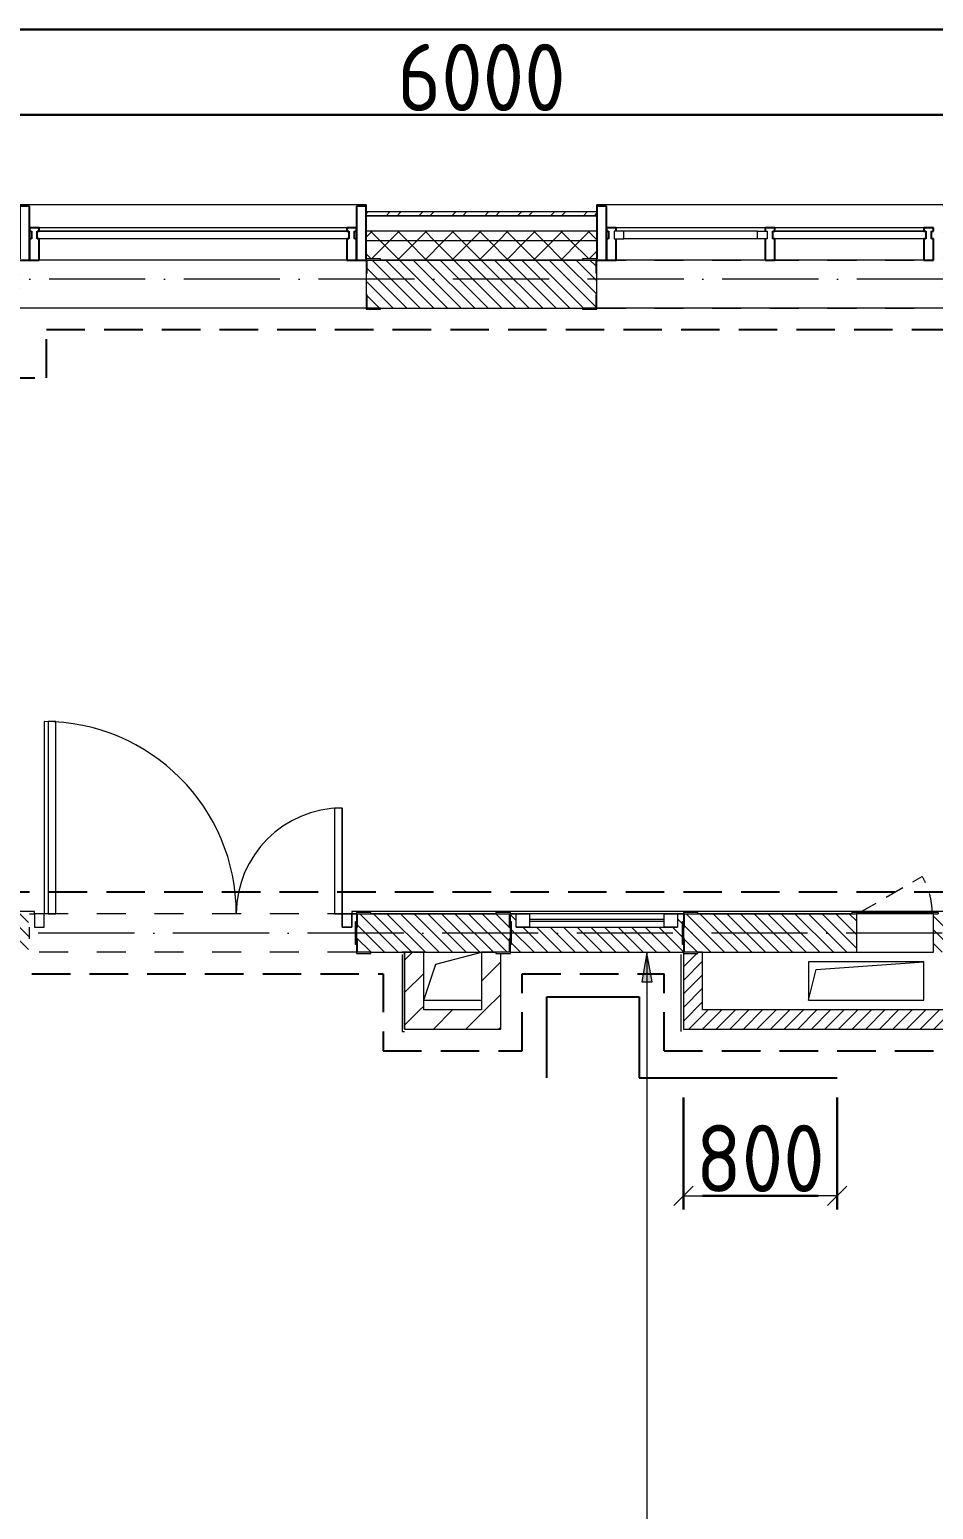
# Model space of a CAD drawing. Header units: millimetres. Extents: x -213536 to 1564669, y -45299 to 942238.
# Drawn here: x -154017 to -149317, y 188730 to 196426 of the extents above; entities that cross this region are included whole.
import ezdxf

# ---------------------------------------------------------------- set-up
doc = ezdxf.new("R2010")
doc.units = ezdxf.units.MM
for name, pattern in [('200_ШТРИХ_ш1п0_6_', [160, 100, -60]), ('50_200_ШТРИХ_1Т_ш5_п1_п1_', [700, 500, -100, 0, -100]), ('Штрих короткий', [300, 150, -150]), ('Штриховая _2 мм - 1 мм_', [300, 200, -100])]:
    doc.linetypes.add(name, pattern=pattern)
for name, color, linetype, lineweight in [('0-1', 7, 'Continuous', 5), ('0-2', 7, 'Continuous', 9), ('Двери', 7, 'Continuous', 9), ('Импосты витража', 7, 'Continuous', 9), ('Импосты витража-1', 7, 'Continuous', 25), ('Каркас_Импост', 7, 'Continuous', 13), ('Каркас_Импост-1', 7, 'Continuous', 9), ('Обобщенные модели', 7, 'Continuous', 9), ('Общие ребра', 7, 'Continuous', 9), ('Окна', 7, 'Continuous', 9), ('Оси-2', 7, '50_200_ШТРИХ_1Т_ш5_п1_п1_', 9), ('Остекление-1', 7, 'Continuous', 9), ('Открывание в плане-2', 7, '200_ШТРИХ_ш1п0_6_', 9), ('Перемычка-1', 7, 'Штрих короткий', 9), ('Размеры', 7, 'Continuous', 15), ('Стены', 7, 'Continuous', 9), ('Стены-1', 7, 'Continuous', 13), ('Текстовые примечания', 7, 'Continuous', 9), ('Штриховка разреза-1', 7, 'Continuous', 9), ('Элементы узлов', 7, 'Continuous', 9)]:
    doc.layers.add(name, color=color, linetype=linetype, lineweight=lineweight)
doc.layers.add('СТ-1_1', color=7, linetype='Штриховая _2 мм - 1 мм_', lineweight=90, true_color=0x888888)
doc.layers.add('СТ-6_1', color=6, linetype='Continuous', lineweight=90, true_color=0xff00ff)
doc.layers.get('0-2').off()
doc.styles.add('СПДС', font='isocpeur.ttf', dxfattribs={"width": 0.9})
doc.dimstyles.new('Размера А3', dxfattribs={"dimtxt": 200, "dimasz": 100, "dimexe": 70, "dimexo": 100, "dimgap": 20, "dimtad": 1, "dimdec": 0, "dimrnd": 10, "dimzin": 0, "dimdsep": 46, "dimtxsty": 'СПДС', "dimblk": 'ARROWHEAD_6', "dimcen": 1, "dimclrd": 256, "dimclre": 256, "dimclrt": 256, "dimazin": 0, "dimtfac": 1, "dimtdec": 0, "dimtmove": 2, "dimatfit": 3, "dimfxl": 1, "dimtolj": 1, "dimtzin": 0, "dimarcsym": 0})
pattern_1 = [(45, (0, 0), (-70.71068, 70.71068), []), (135, (0, 0), (-70.71068, -70.71068), [])]
pattern_2 = [(45, (0, 0), (-35.35534, 35.35534), [])]
pattern_3 = [(135, (0, 0), (-35.35534, -35.35534), [])]
pattern_4 = [(45, (0, 0), (-84.85281, 84.85281), [])]

# ---------------------------------------------------------------- blocks, each defined once
blk = doc.blocks.new('120_Окно_СКБ_1Ст - 120_Окно_СКБ_1Ст_классы 900x800_E30-28357655-АИ2_02_План отделки стен 2-го этажа _Часть 2_')
at = {"layer": 'Каркас_Импост'}
for p, q in [((-420, 30), (-420, 100)), ((-420, 100), (-350, 100)), ((-350, 100), (-350, 30)), ((350, 30), (350, 100)), ((350, 100), (420, 100)), ((420, 100), (420, 30)), ((-350, 30), (-420, 30)), ((420, 30), (350, 30))]:
    blk.add_line(p, q, dxfattribs=at)
at = {"layer": 'Каркас_Импост-1'}
for p, q in [((420, 100), (-420, 100)), ((-420, 30), (420, 30))]:
    blk.add_line(p, q, dxfattribs=at)
at = {"layer": 'Остекление-1'}
for p, q in [((350, 70), (-350, 70)), ((350, 60), (-350, 60))]:
    blk.add_line(p, q, dxfattribs=at)
blk = doc.blocks.new('PNS_Панель прямоугольная1 - Нр_Стекло - 40мм-25293744-АИ2_02_План отделки стен 2-го этажа _Часть 2_')
at = {"layer": 'Остекление-1'}
for p, q in [((-800, 40), (800, 40)), ((-810, 0), (810, 0)), ((800, 0), (-800, 0))]:
    blk.add_line(p, q, dxfattribs=at)
blk = doc.blocks.new('Прямоугольный импост - Импост структурный с накладкой - 150мм-25651488-АИ2_02_План отделки стен 2-го этажа _Часть 2_')
at = {"layer": 'Импосты витража'}
for p, q in [((44650, -100), (46250, -100)), ((44650, -267), (46250, -267))]:
    blk.add_line(p, q, dxfattribs=at)
blk = doc.blocks.new('Прямоугольный импост - Импост структурный с накладкой - 150мм-25651501-АИ2_02_План отделки стен 2-го этажа _Часть 2_')
at = {"layer": 'Импосты витража-1'}
for p, q in [((-25, 0), (-25, 17)), ((-25, 17), (25, 17)), ((-15, 0), (-25, 0)), ((-15, -40), (-15, 0)), ((25, 0), (15, 0)), ((15, 0), (15, -40)), ((25, 17), (25, 0)), ((-25, -150), (-25, -40)), ((-25, -40), (-15, -40)), ((15, -40), (25, -40)), ((25, -40), (25, -150)), ((25, -150), (-25, -150))]:
    blk.add_line(p, q, dxfattribs=at)
blk = doc.blocks.new('Прямоугольный импост - Откос НВФ_50х280 мм-25995271-АИ2_02_План отделки стен 2-го этажа _Часть 2_')
at = {"layer": 'Импосты витража-1'}
for p, q in [((-50, 130), (0, 130)), ((-50, -150), (-50, 130)), ((0, 130), (0, -144)), ((0, -150), (-50, -150))]:
    blk.add_line(p, q, dxfattribs=at)
blk = doc.blocks.new('Прямоугольный импост - Откос НВФ_50х280 мм-25995273-АИ2_02_План отделки стен 2-го этажа _Часть 2_')
at = {"layer": 'Импосты витража-1'}
for p, q in [((0, 130), (-50, 130)), ((-50, 130), (-50, -150)), ((0, -144), (0, 130)), ((-50, -150), (0, -150))]:
    blk.add_line(p, q, dxfattribs=at)
blk = doc.blocks.new('PNS_Панель прямоугольная2 - Нр_Стекло - 40мм-26243474-АИ2_02_План отделки стен 2-го этажа _Часть 2_')
at = {"layer": 'Каркас_Импост'}
for p, q in [((-397.5, 0), (-397.5, 40)), ((-397.5, 40), (-347.5, 40)), ((-347.5, 40), (-347.5, 0)), ((397.5, 40), (347.5, 40)), ((347.5, 40), (347.5, 0)), ((397.5, 0), (397.5, 40)), ((-347.5, 0), (-397.5, 0)), ((347.5, 0), (397.5, 0))]:
    blk.add_line(p, q, dxfattribs=at)
at = {"layer": 'Каркас_Импост-1'}
for p, q in [((-347.5, 40), (347.5, 40)), ((-347.5, 0), (347.5, 0))]:
    blk.add_line(p, q, dxfattribs=at)
blk = doc.blocks.new('Прямоугольный импост - Импост структурный с накладкой - 150мм-25647633-АИ2_02_План отделки стен 2-го этажа _Часть 2_')
at = {"layer": 'Импосты витража-1'}
for p, q in [((-25, 0), (-25, 17)), ((-25, 17), (25, 17)), ((-15, 0), (-25, 0)), ((-15, -40), (-15, 0)), ((25, 17), (25, 0)), ((-25, -150), (-25, -40)), ((-25, -40), (-15, -40)), ((25, -40), (25, -150)), ((25, -150), (-25, -150))]:
    blk.add_line(p, q, dxfattribs=at)
blk = doc.blocks.new('Прямоугольный импост - Импост структурный с накладкой - 150мм-25647642-АИ2_02_План отделки стен 2-го этажа _Часть 2_')
at = {"layer": 'Импосты витража'}
for p, q in [((42475, -100), (43250, -100)), ((42475, -267), (43250, -267))]:
    blk.add_line(p, q, dxfattribs=at)
blk = doc.blocks.new('Прямоугольный импост - Импост структурный с накладкой - 150мм-V150-АИ2_02_План отделки стен 2-го этажа _Часть 2_')
at = {"layer": 'Импосты витража-1'}
for p, q in [((-25, 0), (-25, 17)), ((-25, 17), (25, 17)), ((25, 0), (15, 0)), ((15, 0), (15, -40)), ((25, 17), (25, 0)), ((-25, -150), (-25, -40)), ((15, -40), (25, -40)), ((25, -40), (25, -150)), ((25, -150), (-25, -150))]:
    blk.add_line(p, q, dxfattribs=at)
blk = doc.blocks.new('PNS_Панель прямоугольная1 - Нр_Стекло - 40мм-25259299-АИ2_02_План отделки стен 2-го этажа _Часть 2_')
at = {"layer": 'Остекление-1'}
for p, q in [((-387.5, 40), (387.5, 40)), ((-397.5, 0), (397.5, 0)), ((387.5, 0), (-387.5, 0))]:
    blk.add_line(p, q, dxfattribs=at)
blk = doc.blocks.new('Прямоугольный импост - Импост структурный с накладкой - 150мм-25647644-АИ2_02_План отделки стен 2-го этажа _Часть 2_')
at = {"layer": 'Импосты витража-1'}
for p, q in [((-25, 0), (-25, 17)), ((-25, 17), (25, 17)), ((-15, 0), (-25, 0)), ((-15, -40), (-15, 0)), ((25, 0), (15, 0)), ((15, 0), (15, -40)), ((25, 17), (25, 0)), ((-25, -150), (-25, -40)), ((-25, -40), (-15, -40)), ((15, -40), (25, -40)), ((25, -40), (25, -150)), ((25, -150), (-25, -150))]:
    blk.add_line(p, q, dxfattribs=at)
blk = doc.blocks.new('Прямоугольный импост - Откос НВФ_50х280 мм-25993834-АИ2_02_План отделки стен 2-го этажа _Часть 2_')
at = {"layer": 'Импосты витража-1'}
for p, q in [((-50, 130), (0, 130)), ((-50, -150), (-50, 130)), ((0, 130), (0, -144)), ((0, -150), (-50, -150))]:
    blk.add_line(p, q, dxfattribs=at)
blk = doc.blocks.new('Проем_Дверь_Прямоугольный - 1800х2700h_оконные проемы-25805030-АИ2_02_План отделки стен 2-го этажа _Часть 2_')
at = {"layer": 'Перемычка-1'}
for p, q in [((900, 125), (-900, 125)), ((900, -125), (-900, -125))]:
    blk.add_line(p, q, dxfattribs=at)
blk = doc.blocks.new('Проем_Дверь_Прямоугольный - 1700х2400h_дверные проемы-28445702-АИ2_02_План отделки стен 2-го этажа _Часть 2_')
at = {"layer": 'Перемычка-1'}
for p, q in [((850, 100), (-850, 100)), ((850, -100), (-850, -100))]:
    blk.add_line(p, q, dxfattribs=at)
blk = doc.blocks.new('Дверь_Витражная_СКБ_2Ст2 - ДВВ_ДАО_СОШ_Классы-V176-АИ2_02_План отделки стен 2-го этажа _Часть 2_')
at = {"layer": 'Двери'}
for p, q in [((-775, 1035), (-775, 35)), ((775, 585), (775, 35))]:
    blk.add_line(p, q, dxfattribs=at)
for centre, radius, start, end in [((-775, 35), 1000, 360, 90), ((775, 35), 550, 90, 180)]:
    blk.add_arc(centre, radius, start, end, dxfattribs=at)
at = {"layer": 'Элементы узлов'}
for p, q in [((-713, 1035), (-753, 1035)), ((-753, 1035), (-753, 35)), ((-713, 35), (-713, 1035)), ((775, 585), (735, 585)), ((735, 585), (735, 35)), ((775, 35), (775, 585)), ((-825, 35), (-825, -35)), ((-775, 35), (-825, 35)), ((-775, 35), (-825, 35)), ((-825, 35), (-825, -35)), ((-775, -35), (-775, 35)), ((-775, -35), (-775, 35)), ((-753, 35), (-713, 35)), ((735, 35), (775, 35)), ((775, -35), (775, 35)), ((775, 35), (825, 35)), ((775, 35), (775, -35)), ((825, 35), (775, 35)), ((825, 35), (825, -35)), ((825, -35), (825, 35)), ((-825, -35), (-775, -35)), ((-825, -35), (-775, -35)), ((825, -35), (775, -35)), ((775, -35), (825, -35))]:
    blk.add_line(p, q, dxfattribs=at)
blk = doc.blocks.new('Фахверк_СКБ_Уголок - 250_2700-27497298-АИ2_02_План отделки стен 2-го этажа _Часть 2_')
at = {"layer": 'Обобщенные модели'}
for p, q in [((200, 181), (125, 181)), ((125, 181), (125, 106)), ((131, 106), (131, 175)), ((131, 175), (200, 175)), ((200, 175), (200, 181)), ((125, 106), (131, 106)), ((131, -6), (125, -6)), ((125, -6), (125, -81)), ((131, -75), (131, -6)), ((200, -75), (131, -75)), ((200, -81), (200, -75)), ((125, -81), (200, -81))]:
    blk.add_line(p, q, dxfattribs=at)
blk = doc.blocks.new('154_Стойка_СКБ_Уголок - СМ-2480_200-28346303-АИ2_02_План отделки стен 2-го этажа _Часть 2_')
at = {"layer": 'Обобщенные модели'}
for p, q in [((125, 156), (125, 81)), ((200, 156), (125, 156)), ((200, 150), (200, 156)), ((125, 81), (131, 81)), ((131, 81), (131, 150)), ((131, 150), (200, 150)), ((131, 19), (125, 19)), ((125, 19), (125, -56)), ((131, -50), (131, 19)), ((125, -56), (200, -56)), ((200, -50), (131, -50)), ((200, -56), (200, -50))]:
    blk.add_line(p, q, dxfattribs=at)
blk = doc.blocks.new('Стойка_Влож_Полоса боковая - Полоса-28213942-АИ2_02_План отделки стен 2-го этажа _Часть 2_')
at = {"layer": 'Обобщенные модели'}
for p, q in [((-5, 60), (0, 60)), ((-5, -60), (-5, 60)), ((0, 31), (0, -31)), ((0, -60), (-5, -60))]:
    blk.add_line(p, q, dxfattribs=at)
blk = doc.blocks.new('AR_Отверстие Ниша - Лючок-32403954-АИ2_02_План отделки стен 2-го этажа _Часть 2_')
at = {"layer": 'Окна'}
for p, q in [((200, 100), (-200, 100)), ((-200, 100), (-200, -100)), ((200, -100), (200, 100)), ((-200, -100), (200, -100))]:
    blk.add_line(p, q, dxfattribs=at)
blk = doc.blocks.new('Л_Общий_Лючок - Лючок-V186-АИ2_02_План отделки стен 2-го этажа _Часть 2_')
at = {"layer": 'Окна'}
for p, q in [((424, 6), (-24, 6)), ((-24, 6), (-24, 0)), ((-24, 0), (0, 0)), ((400, 0), (424, 0)), ((424, 6), (424, 0))]:
    blk.add_line(p, q, dxfattribs=at)
at = {"layer": 'Открывание в плане-2'}
blk.add_line((16.4, 6), (342, 194), dxfattribs=at)
blk.add_arc((6, 0), 388, 0.89053, 30, dxfattribs=at)
blk = doc.blocks.new('AR_Отверстие прямоугольное _в плите_ - AR_Отверстие прямоугольное _в плите_-30459197-АИ2_02_План отделки стен 2-го этажа _Часть 2_')
at = {"layer": 'Обобщенные модели'}
for p, q in [((300, 100), (-300, 100)), ((-300, 100), (-300, -100)), ((-260, 60), (300, 100)), ((300, -100), (300, 100)), ((-300, -100), (-260, 60)), ((-300, -100), (300, -100))]:
    blk.add_line(p, q, dxfattribs=at)
blk = doc.blocks.new('AR_Отверстие прямоугольное _в плите_ - AR_Отверстие прямоугольное _в плите_-V228-АИ2_02_План отделки стен 2-го этажа _Часть 2_')
at = {"layer": 'Обобщенные модели'}
for p, q in [((-87.5, 62.5), (150, 125)), ((-150, -125), (-87.5, 62.5)), ((-150, -125), (150, -125))]:
    blk.add_line(p, q, dxfattribs=at)
blk = doc.blocks.new('Отлив_СКБ - Отлив витража_120_НВФ-31885689-АИ2_02_План отделки стен 2-го этажа _Часть 2_')
at = {"layer": 'Окна'}
for p, q in [((0, 113), (0, 120)), ((1800, 120), (0, 120)), ((1800, 120), (1800, 113)), ((50, 2), (1750, 2))]:
    blk.add_line(p, q, dxfattribs=at)
blk = doc.blocks.new('0125-Р-ОО-Ш2-АР-о_23_10_2024_rvt-1-АИ2_02_План отделки стен 2-го этажа _Часть 2_')
at = {"layer": 'Штриховка разреза-1'}
h = blk.add_hatch(dxfattribs=at)
h.set_pattern_fill('FP_80', color=256, style=0, pattern_type=2)
h.set_pattern_definition([(45, (0, 0), (-85.53659, 85.53659), []), (45, (57.02, 0), (-85.53659, 85.53659), [])])
h.paths.add_polyline_path([(74215, 11530), (74215, 11550), (70350, 11550), (70350, 11530), (72378.4, 11530)], flags=0)
h.paths.add_polyline_path([(68550, 11530), (68550, 11550), (67350, 11550), (67350, 11530), (67718.5, 11530)], flags=0)
h.paths.add_polyline_path([(65550, 11530), (65550, 11550), (64350, 11550), (64350, 11530), (64922.5, 11530)], flags=0)
h.paths.add_polyline_path([(62126.6, 11530), (62550, 11530), (62550, 11550), (61350, 11550), (61350, 11530)], flags=0)
h.paths.add_polyline_path([(58350, 11530), (59550, 11530), (59550, 11550), (58350, 11550)], flags=0)
h.paths.add_polyline_path([(56550, 11530), (56550, 11550), (55350, 11550), (55350, 11530), (56534.6, 11530)], flags=0)
h.paths.add_polyline_path([(53550, 11530), (53550, 11550), (52350, 11550), (52350, 11530), (53272.7, 11530)], flags=0)
h.paths.add_polyline_path([(50010.7, 11530), (50550, 11530), (50550, 11550), (49350, 11550), (49350, 11530)], flags=0)
h.paths.add_polyline_path([(47214.7, 11530), (47550, 11530), (47550, 11550), (46350, 11550), (46350, 11530), (46748.7, 11530)], flags=0)
h.paths.add_polyline_path([(44550, 11530), (44550, 11550), (43350, 11550), (43350, 11530), (44418.8, 11530)], flags=0)
h.paths.add_polyline_path([(40690.8, 11530), (41550, 11530), (41550, 11550), (40685, 11550), (40685, 11530)], flags=0)
h = blk.add_hatch(dxfattribs=at)
h.set_pattern_fill('FP_81', color=256, style=0, pattern_type=2)
h.set_pattern_definition(pattern_1)
h.paths.add_polyline_path([(76700, 11400), (76700, 11450), (70350, 11450), (70350, 11400), (76106.4, 11400)], flags=0)
h.paths.add_polyline_path([(67718.5, 11400), (68550, 11400), (68550, 11450), (67350, 11450), (67350, 11400)], flags=0)
h.paths.add_polyline_path([(64350, 11400), (65550, 11400), (65550, 11450), (64350, 11450)], flags=0)
h.paths.add_polyline_path([(61350, 11400), (62550, 11400), (62550, 11450), (61350, 11450)], flags=0)
h.paths.add_polyline_path([(59330.6, 11400), (59550, 11400), (59550, 11450), (58350, 11450), (58350, 11400)], flags=0)
h.paths.add_polyline_path([(53550, 11400), (53550, 11450), (52350, 11450), (52350, 11400), (53272.7, 11400)], flags=0)
h.paths.add_polyline_path([(56534.6, 11400), (56550, 11400), (56550, 11450), (55350, 11450), (55350, 11400), (55602.6, 11400)], flags=0)
h.paths.add_polyline_path([(50010.7, 11400), (50550, 11400), (50550, 11450), (49350, 11450), (49350, 11400)], flags=0)
h.paths.add_polyline_path([(47550, 11400), (47550, 11450), (46350, 11450), (46350, 11400), (47214.7, 11400)], flags=0)
h.paths.add_polyline_path([(44418.8, 11400), (44550, 11400), (44550, 11450), (43350, 11450), (43350, 11400), (43486.8, 11400)], flags=0)
h.paths.add_polyline_path([(41156.8, 11400), (41550, 11400), (41550, 11450), (40150, 11450), (40150, 11400), (40690.8, 11400)], flags=0)
h.paths.add_polyline_path([(38350, 11400), (38350, 11450), (37150, 11450), (37150, 11400), (37894.8, 11400)], flags=0)
h.paths.add_polyline_path([(29350, 11400), (29350, 11450), (26180, 11450), (26180, 11400), (29040.9, 11400)], flags=0)
h = blk.add_hatch(dxfattribs=at)
h.set_pattern_fill('FP_81', color=256, style=0, pattern_type=2)
h.set_pattern_definition(pattern_1)
h.paths.add_polyline_path([(74200, 11300), (76700, 11300), (76700, 11400), (70350, 11400), (70350, 11306), (70425, 11306), (70425, 11300), (73700, 11300)], flags=0)
h.paths.add_polyline_path([(68475, 11300), (68475, 11306), (68550, 11306), (68550, 11400), (67350, 11400), (67350, 11306), (67425, 11306), (67425, 11300), (67718.5, 11300)], flags=0)
h.paths.add_polyline_path([(65200, 11300), (65475, 11300), (65475, 11306), (65550, 11306), (65550, 11400), (64350, 11400), (64350, 11306), (64425, 11306), (64425, 11300), (64922.5, 11300)], flags=0)
h.paths.add_polyline_path([(62126.6, 11300), (62475, 11300), (62475, 11306), (62550, 11306), (62550, 11400), (61350, 11400), (61350, 11306), (61425, 11306), (61425, 11300), (61700, 11300)], flags=0)
h.paths.add_polyline_path([(58425, 11300), (59475, 11300), (59475, 11306), (59550, 11306), (59550, 11400), (58350, 11400), (58350, 11306), (58425, 11306)], flags=0)
h.paths.add_polyline_path([(55700, 11300), (56475, 11300), (56475, 11306), (56550, 11306), (56550, 11400), (55350, 11400), (55350, 11306), (55425, 11306), (55425, 11300), (55602.6, 11300)], flags=0)
h.paths.add_polyline_path([(52806.7, 11300), (53475, 11300), (53475, 11306), (53550, 11306), (53550, 11400), (52350, 11400), (52350, 11306), (52425, 11306), (52425, 11300), (52700, 11300)], flags=0)
h.paths.add_polyline_path([(50010.7, 11300), (50475, 11300), (50475, 11306), (50550, 11306), (50550, 11400), (49350, 11400), (49350, 11306), (49425, 11306), (49425, 11300)], flags=0)
h.paths.add_polyline_path([(47200, 11300), (47475, 11300), (47475, 11306), (47550, 11306), (47550, 11400), (46350, 11400), (46350, 11306), (46425, 11306), (46425, 11300), (46748.7, 11300)], flags=0)
h.paths.add_polyline_path([(44475, 11300), (44475, 11306), (44550, 11306), (44550, 11400), (43350, 11400), (43350, 11306), (43425, 11306), (43425, 11300), (44418.8, 11300)], flags=0)
h.paths.add_polyline_path([(41475, 11300), (41475, 11306), (41550, 11306), (41550, 11400), (40150, 11400), (40150, 11300), (41200, 11300)], flags=0)
h.paths.add_polyline_path([(38275, 11300), (38275, 11306), (38350, 11306), (38350, 11400), (37150, 11400), (37150, 11300), (37894.8, 11300)], flags=0)
h.paths.add_polyline_path([(29275, 11300), (29275, 11306), (29350, 11306), (29350, 11400), (26180, 11400), (26180, 11300), (29040.9, 11300)], flags=0)
h = blk.add_hatch(dxfattribs=at)
h.set_pattern_fill('FP_2', color=256, style=0, pattern_type=2)
h.set_pattern_definition(pattern_3)
h.paths.add_polyline_path([(61356, 11050), (61700, 11050), (61700, 11300), (61356, 11300), (61356, 11231), (61350, 11231), (61350, 11119), (61356, 11119), (61356, 11054.3)], flags=0)
h.paths.add_polyline_path([(59475, 11050), (59544, 11050), (59544, 11119), (59550, 11119), (59550, 11231), (59544, 11231), (59544, 11300), (58356, 11300), (58356, 11231), (58350, 11231), (58350, 11119), (58356, 11119), (58356, 11050), (59330.6, 11050)], flags=0)
h.paths.add_polyline_path([(56534.6, 11050), (56544, 11050), (56544, 11119), (56550, 11119), (56550, 11231), (56544, 11231), (56544, 11300), (56200, 11300), (56200, 11050), (56475, 11050)], flags=0)
h = blk.add_hatch(dxfattribs=at)
h.set_pattern_fill('FP_2', color=256, style=0, pattern_type=2)
h.set_pattern_definition(pattern_3)
h.paths.add_polyline_path([(61700, 7700), (61700, 7900), (61300, 7899), (61300, 7700)], flags=0)
h.paths.add_polyline_path([(60900, 7700), (60900, 7900), (60006, 7900), (60006, 7831), (60000, 7830.8), (60000, 7769), (60006, 7769), (60006, 7700), (60075, 7700)], flags=0)
h.paths.add_polyline_path([(59330.6, 7700), (60000, 7700), (60000, 7740), (59995, 7740), (59995, 7860), (60000, 7860), (60000, 7900), (59970, 7900), (59970, 7830), (59130, 7830), (59130, 7900), (59100, 7900), (59100, 7860), (59105, 7860), (59105, 7740), (59100, 7740), (59100, 7700), (59105, 7700)], flags=0)
h.paths.add_polyline_path([(58375, 7700), (59094, 7700), (59094, 7769), (59100, 7769), (59100, 7831), (59094, 7831), (59094, 7900), (58306, 7900), (58306, 7831), (58300, 7831), (58300, 7769), (58306, 7769), (58306, 7700)], flags=0)
h.paths.add_polyline_path([(56200, 7700), (56594, 7700), (56594, 7769), (56600, 7769), (56600, 7831), (56594, 7831), (56594, 7900), (56200, 7900)], flags=0)
h = blk.add_hatch(dxfattribs=at)
h.set_pattern_fill('FP_3', color=256, style=0, pattern_type=2)
h.set_pattern_definition(pattern_4)
h.paths.add_polyline_path([(58650, 7400), (58650, 7700), (58550, 7700), (58550, 7400)], flags=0)
h = blk.add_hatch(dxfattribs=at)
h.set_pattern_fill('FP_3', color=256, style=0, pattern_type=2)
h.set_pattern_definition(pattern_4)
h.paths.add_polyline_path([(58950, 7400), (59050, 7400), (59050, 7694), (59025, 7694), (59025, 7700), (58950, 7700), (58950, 7694)], flags=0)
h = blk.add_hatch(dxfattribs=at)
h.set_pattern_fill('FP_92', color=256, style=0, pattern_type=2)
h.set_pattern_definition(pattern_2)
h.paths.add_polyline_path([(60100, 7300), (60100, 7700), (60075, 7700), (60075, 7694), (60000, 7694), (60000, 7300)], flags=0)
h = blk.add_hatch(dxfattribs=at)
h.set_pattern_fill('FP_3', color=256, style=0, pattern_type=2)
h.set_pattern_definition(pattern_4)
h.paths.add_polyline_path([(58550, 7300), (59050, 7300), (59050, 7400), (58550, 7400)], flags=0)
h = blk.add_hatch(dxfattribs=at)
h.set_pattern_fill('FP_92', color=256, style=0, pattern_type=2)
h.set_pattern_definition(pattern_2)
h.paths.add_polyline_path([(60100, 7300), (62200, 7300), (62200, 7400), (60100, 7400)], flags=0)
at = {"layer": 'Общие ребра'}
for p, q in [((59550, 11450), (58350, 11450)), ((59550, 11400), (58350, 11400)), ((58425, 11300), (59475, 11300)), ((59475, 11300), (58425, 11300))]:
    blk.add_line(p, q, dxfattribs=at)
at = {"layer": 'Стены'}
for p, q in [((58350, 11050), (56550, 11050)), ((61350, 11050), (59550, 11050))]:
    blk.add_line(p, q, dxfattribs=at)
at = {"layer": 'Стены-1'}
for p, q in [((59550, 11550), (58350, 11550)), ((58350, 11550), (58350, 11530)), ((59550, 11530), (59550, 11550)), ((59550, 11530), (58350, 11530)), ((58350, 11530), (58350, 11306)), ((58350, 11530), (59550, 11530)), ((59550, 11306), (59550, 11530)), ((58350, 11231), (58350, 11119)), ((59550, 11119), (59550, 11231)), ((58425, 11050), (59475, 11050)), ((59025, 7900), (58375, 7900)), ((59130, 7900), (59100, 7900)), ((60000, 7900), (59970, 7900)), ((60876, 7900), (60075, 7900)), ((56600, 7769), (56600, 7831)), ((58375, 7700), (59025, 7700)), ((58650, 7700), (58550, 7700)), ((58550, 7700), (58550, 7400)), ((58650, 7400), (58650, 7700)), ((59025, 7700), (58950, 7700)), ((58950, 7700), (58950, 7400)), ((59100, 7700), (60000, 7700)), ((60075, 7700), (60900, 7700)), ((60100, 7700), (60075, 7700)), ((60100, 7400), (60100, 7700)), ((59050, 7400), (59050, 7694)), ((60000, 7694), (60000, 7300)), ((58550, 7400), (58550, 7300)), ((58950, 7400), (58650, 7400)), ((59050, 7300), (59050, 7400)), ((61700, 7400), (60100, 7400)), ((58550, 7300), (59050, 7300)), ((60000, 7300), (60100, 7300)), ((60100, 7300), (62200, 7300))]:
    blk.add_line(p, q, dxfattribs=at)
at = {"layer": '0-2'}
for name, p in [('Отлив_СКБ - Отлив витража_120_НВФ-31885689-АИ2_02_План отделки стен 2-го этажа _Часть 2_', (56550, 11467)), ('Прямоугольный импост - Откос НВФ_50х280 мм-25995273-АИ2_02_План отделки стен 2-го этажа _Часть 2_', (58350, 11450)), ('Отлив_СКБ - Отлив витража_120_НВФ-31885689-АИ2_02_План отделки стен 2-го этажа _Часть 2_', (59550, 11467)), ('Проем_Дверь_Прямоугольный - 1800х2700h_оконные проемы-25805030-АИ2_02_План отделки стен 2-го этажа _Часть 2_', (57450, 11175)), ('Фахверк_СКБ_Уголок - 250_2700-27497298-АИ2_02_План отделки стен 2-го этажа _Часть 2_', (58225, 11125)), ('Дверь_Витражная_СКБ_2Ст2 - ДВВ_ДАО_СОШ_Классы-V176-АИ2_02_План отделки стен 2-го этажа _Часть 2_', (57450, 7865)), ('Л_Общий_Лючок - Лючок-V186-АИ2_02_План отделки стен 2-го этажа _Часть 2_', (60900, 7900)), ('Проем_Дверь_Прямоугольный - 1700х2400h_дверные проемы-28445702-АИ2_02_План отделки стен 2-го этажа _Часть 2_', (57450, 7800)), ('Стойка_Влож_Полоса боковая - Полоса-28213942-АИ2_02_План отделки стен 2-го этажа _Часть 2_', (58300, 7800)), ('154_Стойка_СКБ_Уголок - СМ-2480_200-28346303-АИ2_02_План отделки стен 2-го этажа _Часть 2_', (58175, 7750)), ('120_Окно_СКБ_1Ст - 120_Окно_СКБ_1Ст_классы 900x800_E30-28357655-АИ2_02_План отделки стен 2-го этажа _Часть 2_', (59550, 7800)), ('Стойка_Влож_Полоса боковая - Полоса-28213942-АИ2_02_План отделки стен 2-го этажа _Часть 2_', (60000, 7800)), ('154_Стойка_СКБ_Уголок - СМ-2480_200-28346303-АИ2_02_План отделки стен 2-го этажа _Часть 2_', (59875, 7750)), ('AR_Отверстие прямоугольное _в плите_ - AR_Отверстие прямоугольное _в плите_-V228-АИ2_02_План отделки стен 2-го этажа _Часть 2_', (58800, 7575)), ('AR_Отверстие прямоугольное _в плите_ - AR_Отверстие прямоугольное _в плите_-30459197-АИ2_02_План отделки стен 2-го этажа _Часть 2_', (60950, 7550))]:
    blk.add_blockref(name, p, dxfattribs=at)
at = {"layer": '0-2', "extrusion": (0, 0, -1)}
for name, p in [('Прямоугольный импост - Откос НВФ_50х280 мм-25995271-АИ2_02_План отделки стен 2-го этажа _Часть 2_', (-56550, 11450)), ('Прямоугольный импост - Откос НВФ_50х280 мм-25993834-АИ2_02_План отделки стен 2-го этажа _Часть 2_', (-59550, 11450)), ('Прямоугольный импост - Импост структурный с накладкой - 150мм-25651501-АИ2_02_План отделки стен 2-го этажа _Часть 2_', (-56625, 11450)), ('Прямоугольный импост - Импост структурный с накладкой - 150мм-25651501-АИ2_02_План отделки стен 2-го этажа _Часть 2_', (-58275, 11450)), ('Прямоугольный импост - Импост структурный с накладкой - 150мм-V150-АИ2_02_План отделки стен 2-го этажа _Часть 2_', (-59625, 11450)), ('Прямоугольный импост - Импост структурный с накладкой - 150мм-25647633-АИ2_02_План отделки стен 2-го этажа _Часть 2_', (-60450, 11450)), ('Прямоугольный импост - Импост структурный с накладкой - 150мм-25647644-АИ2_02_План отделки стен 2-го этажа _Часть 2_', (-61275, 11450))]:
    blk.add_blockref(name, p, dxfattribs=at)
at = {"layer": '0-2', "rotation": 180}
for name, p in [('Прямоугольный импост - Импост структурный с накладкой - 150мм-25651488-АИ2_02_План отделки стен 2-го этажа _Часть 2_', (102900, 11200)), ('Прямоугольный импост - Импост структурный с накладкой - 150мм-25647642-АИ2_02_План отделки стен 2-го этажа _Часть 2_', (102900, 11200)), ('Прямоугольный импост - Импост структурный с накладкой - 150мм-25647642-АИ2_02_План отделки стен 2-го этажа _Часть 2_', (103725, 11200)), ('PNS_Панель прямоугольная1 - Нр_Стекло - 40мм-25293744-АИ2_02_План отделки стен 2-го этажа _Часть 2_', (57450, 11450)), ('PNS_Панель прямоугольная2 - Нр_Стекло - 40мм-26243474-АИ2_02_План отделки стен 2-го этажа _Часть 2_', (60037.5, 11450)), ('PNS_Панель прямоугольная1 - Нр_Стекло - 40мм-25259299-АИ2_02_План отделки стен 2-го этажа _Часть 2_', (60862.5, 11450)), ('Фахверк_СКБ_Уголок - 250_2700-27497298-АИ2_02_План отделки стен 2-го этажа _Часть 2_', (59675, 11225)), ('Проем_Дверь_Прямоугольный - 1800х2700h_оконные проемы-25805030-АИ2_02_План отделки стен 2-го этажа _Часть 2_', (60450, 11175)), ('154_Стойка_СКБ_Уголок - СМ-2480_200-28346303-АИ2_02_План отделки стен 2-го этажа _Часть 2_', (59225, 7850)), ('Стойка_Влож_Полоса боковая - Полоса-28213942-АИ2_02_План отделки стен 2-го этажа _Часть 2_', (59100, 7800)), ('AR_Отверстие Ниша - Лючок-32403954-АИ2_02_План отделки стен 2-го этажа _Часть 2_', (61100, 7800))]:
    blk.add_blockref(name, p, dxfattribs=at)
blk = doc.blocks.new('ARROWHEAD_6')
at = {"color": 0, "linetype": 'Continuous'}
for p, q in [((0, 0), (-1, 0)), ((-0.5, -0.5), (0.5, 0.5))]:
    blk.add_line(p, q, dxfattribs=at)
blk = doc.blocks.new('*D3081')
at = {"layer": 'Defpoints', "color": 0, "transparency": 16777216}
for p in [(262195.6, 224975.8), (268195.6, 224975.8), (268195.6, 224869.7)]:
    blk.add_point(p, dxfattribs=at)
at = {"layer": 'Размеры', "lineweight": -2, "transparency": 16777216}
for p, q in [((262195.6, 224875.8), (262195.6, 224799.7)), ((262295.6, 224869.7), (268095.6, 224869.7)), ((268195.6, 224875.8), (268195.6, 224799.7))]:
    blk.add_line(p, q, dxfattribs=at)
at = {"layer": 'Размеры', "lineweight": -2, "transparency": 16777216, "xscale": 100, "yscale": 100, "zscale": 100, "rotation": 180}
blk.add_blockref('ARROWHEAD_6', (262195.6, 224869.7), dxfattribs=at)
at = {"layer": 'Размеры', "lineweight": -2, "transparency": 16777216, "xscale": 100, "yscale": 100, "zscale": 100}
blk.add_blockref('ARROWHEAD_6', (268195.6, 224869.7), dxfattribs=at)
at = {"layer": 'Размеры', "lineweight": 25, "transparency": 16777216, "insert": (265195.6, 225064.7), "char_height": 350, "width": 2.488, "attachment_point": 5, "style": 'СПДС'}
blk.add_mtext('\\A1;6000', dxfattribs=at)
blk = doc.blocks.new('*D3086')
at = {"layer": 'Defpoints', "color": 0, "transparency": 16777216}
for p in [(234645.6, 225419.6), (280745.6, 225313.5), (280745.6, 224279.9)]:
    blk.add_point(p, dxfattribs=at)
at = {"layer": 'Размеры', "lineweight": -2, "transparency": 16777216}
for p, q in [((280745.6, 224379.9), (280745.6, 225383.5)), ((234645.6, 225319.6), (234645.6, 225243.5)), ((234745.6, 225313.5), (280645.6, 225313.5))]:
    blk.add_line(p, q, dxfattribs=at)
at = {"layer": 'Размеры', "lineweight": -2, "transparency": 16777216, "xscale": 100, "yscale": 100, "zscale": 100, "rotation": 180}
blk.add_blockref('ARROWHEAD_6', (234645.6, 225313.5), dxfattribs=at)
at = {"layer": 'Размеры', "lineweight": -2, "transparency": 16777216, "xscale": 100, "yscale": 100, "zscale": 100}
blk.add_blockref('ARROWHEAD_6', (280745.6, 225313.5), dxfattribs=at)
at = {"layer": 'Размеры', "lineweight": 25, "transparency": 16777216, "insert": (257695.6, 225508.5), "char_height": 350, "width": 2.997, "attachment_point": 5, "style": 'СПДС'}
blk.add_mtext('\\A1;46100', dxfattribs=at)
blk = doc.blocks.new('*D3106')
at = {"layer": 'Defpoints', "color": 0, "transparency": 16777216}
for p in [(266245.6, 219860.6), (267045.6, 219860.6), (267045.6, 219248.2)]:
    blk.add_point(p, dxfattribs=at)
at = {"layer": 'Размеры', "lineweight": -2, "transparency": 16777216}
for p, q in [((266245.6, 219760.6), (266245.6, 219178.2)), ((267045.6, 219760.6), (267045.6, 219178.2)), ((266345.6, 219248.2), (266945.6, 219248.2))]:
    blk.add_line(p, q, dxfattribs=at)
at = {"layer": 'Размеры', "lineweight": -2, "transparency": 16777216, "xscale": 100, "yscale": 100, "zscale": 100, "rotation": 180}
blk.add_blockref('ARROWHEAD_6', (266245.6, 219248.2), dxfattribs=at)
at = {"layer": 'Размеры', "lineweight": -2, "transparency": 16777216, "xscale": 100, "yscale": 100, "zscale": 100}
blk.add_blockref('ARROWHEAD_6', (267045.6, 219248.2), dxfattribs=at)
at = {"layer": 'Размеры', "lineweight": 25, "transparency": 16777216, "insert": (266645.6, 219443.2), "char_height": 350, "width": 1.866, "attachment_point": 5, "style": 'СПДС'}
blk.add_mtext('\\A1;800', dxfattribs=at)
blk = doc.blocks.new('Оси1')
at = {"layer": 'Оси-2'}
for p, q in [((312453.9, 224015.2), (203926.8, 224015.2)), ((297695.6, 220615.2), (203926.8, 220615.2))]:
    blk.add_line(p, q, dxfattribs=at)
at = {"layer": 'Размеры', "lineweight": 25}
for base, p1, p2, picture, middle in [((280745.6, 225313.5), (234645.6, 225419.6), (280745.6, 224279.9), '*D3086', (257695.6, 225508.5)), ((268195.6, 224869.7), (262195.6, 224975.8), (268195.6, 224975.8), '*D3081', (265195.6, 225064.7)), ((267045.6, 219248.2), (266245.6, 219860.6), (267045.6, 219860.6), '*D3106', (266645.6, 219443.2))]:
    dim = blk.add_linear_dim(base=base, p1=p1, p2=p2, dimstyle='Размера А3', override={"dimtxt": 350}, dxfattribs=at)
    dim.commit()
    dim.dimension.update_dxf_attribs({"geometry": picture, "text_midpoint": middle})

msp = doc.modelspace()

# ---------------------------------------------------------------- hatches: boundary and pattern name
at = {"layer": 'Текстовые примечания'}
msp.add_hatch(color=256, dxfattribs=at).paths.add_polyline_path([(-150806.5, 191623.8), (-150832.9, 191473.8), (-150780, 191473.8)], flags=0)

# ---------------------------------------------------------------- linework, layer by layer
at = {"layer": 'СТ-1_1', "lineweight": 25}
for p, q in [((-153929, 194865.3), (-149029, 194865.3)), ((-153929, 194615.3), (-153929, 194865.3)), ((-155389, 194615.3), (-153929, 194615.3)), ((-126717, 191939.3), (-169477, 191939.3)), ((-154305, 191515.3), (-152179, 191515.3)), ((-152179, 191515.3), (-152179, 191115.3)), ((-151455, 191515.3), (-150717, 191515.3)), ((-151455, 191115.3), (-151455, 191515.3)), ((-150717, 191115.3), (-150717, 191515.3)), ((-152179, 191115.3), (-151455, 191115.3)), ((-150717, 191115.3), (-145297, 191115.3))]:
    msp.add_line(p, q, dxfattribs=at)
at = {"layer": 'СТ-6_1', "lineweight": 25}
for p, q in [((-151327, 190974.7), (-151327, 191394.7)), ((-151327, 191394.7), (-150847, 191394.7)), ((-150847, 191394.7), (-150847, 190974.7)), ((-150847, 190974.7), (-149817, 190974.7))]:
    msp.add_line(p, q, dxfattribs=at)
at = {"layer": 'Стены'}
for p, q in [((-150629, 191215.3), (-150629, 191615.3)), ((-150617, 191615.3), (-150617, 191227.3))]:
    msp.add_line(p, q, dxfattribs=at)
at = {"layer": 'Стены-1'}
for p, q in [((-153992, 191839.3), (-160637, 191839.3)), ((-154017, 191827.3), (-153992, 191827.3)), ((-153992, 191827.3), (-153992, 191839.3)), ((-144992, 191839.3), (-152342, 191839.3)), ((-152342, 191839.3), (-152342, 191827.3)), ((-152342, 191827.3), (-152317, 191827.3)), ((-152242, 191827.3), (-151592, 191827.3)), ((-151517, 191827.3), (-151487, 191827.3)), ((-150647, 191827.3), (-150617, 191827.3)), ((-150542, 191827.3), (-149741, 191827.3)), ((-152067, 191627.3), (-152079, 191627.3)), ((-152067, 191227.3), (-152067, 191627.3)), ((-152079, 191615.3), (-152079, 191215.3)), ((-152079, 191215.3), (-152067, 191215.3))]:
    msp.add_line(p, q, dxfattribs=at)
at = {"layer": 'Текстовые примечания'}
for p, q in [((-150806.5, 191623.8), (-150832.9, 191473.8)), ((-150780, 191473.8), (-150806.5, 191623.8)), ((-150806.5, 191623.8), (-150806.5, 180390.9)), ((-150832.9, 191473.8), (-150780, 191473.8))]:
    msp.add_line(p, q, dxfattribs=at)

# ---------------------------------------------------------------- block references
at = {"color": 2, "lineweight": 30}
msp.add_blockref('Оси1', (-416862.6, -28888), dxfattribs=at)
at = {"layer": '0-1'}
msp.add_blockref('0125-Р-ОО-Ш2-АР-о_23_10_2024_rvt-1-АИ2_02_План отделки стен 2-го этажа _Часть 2_', (-210617, 183927.3), dxfattribs=at)

doc.saveas('drawing.dxf')
